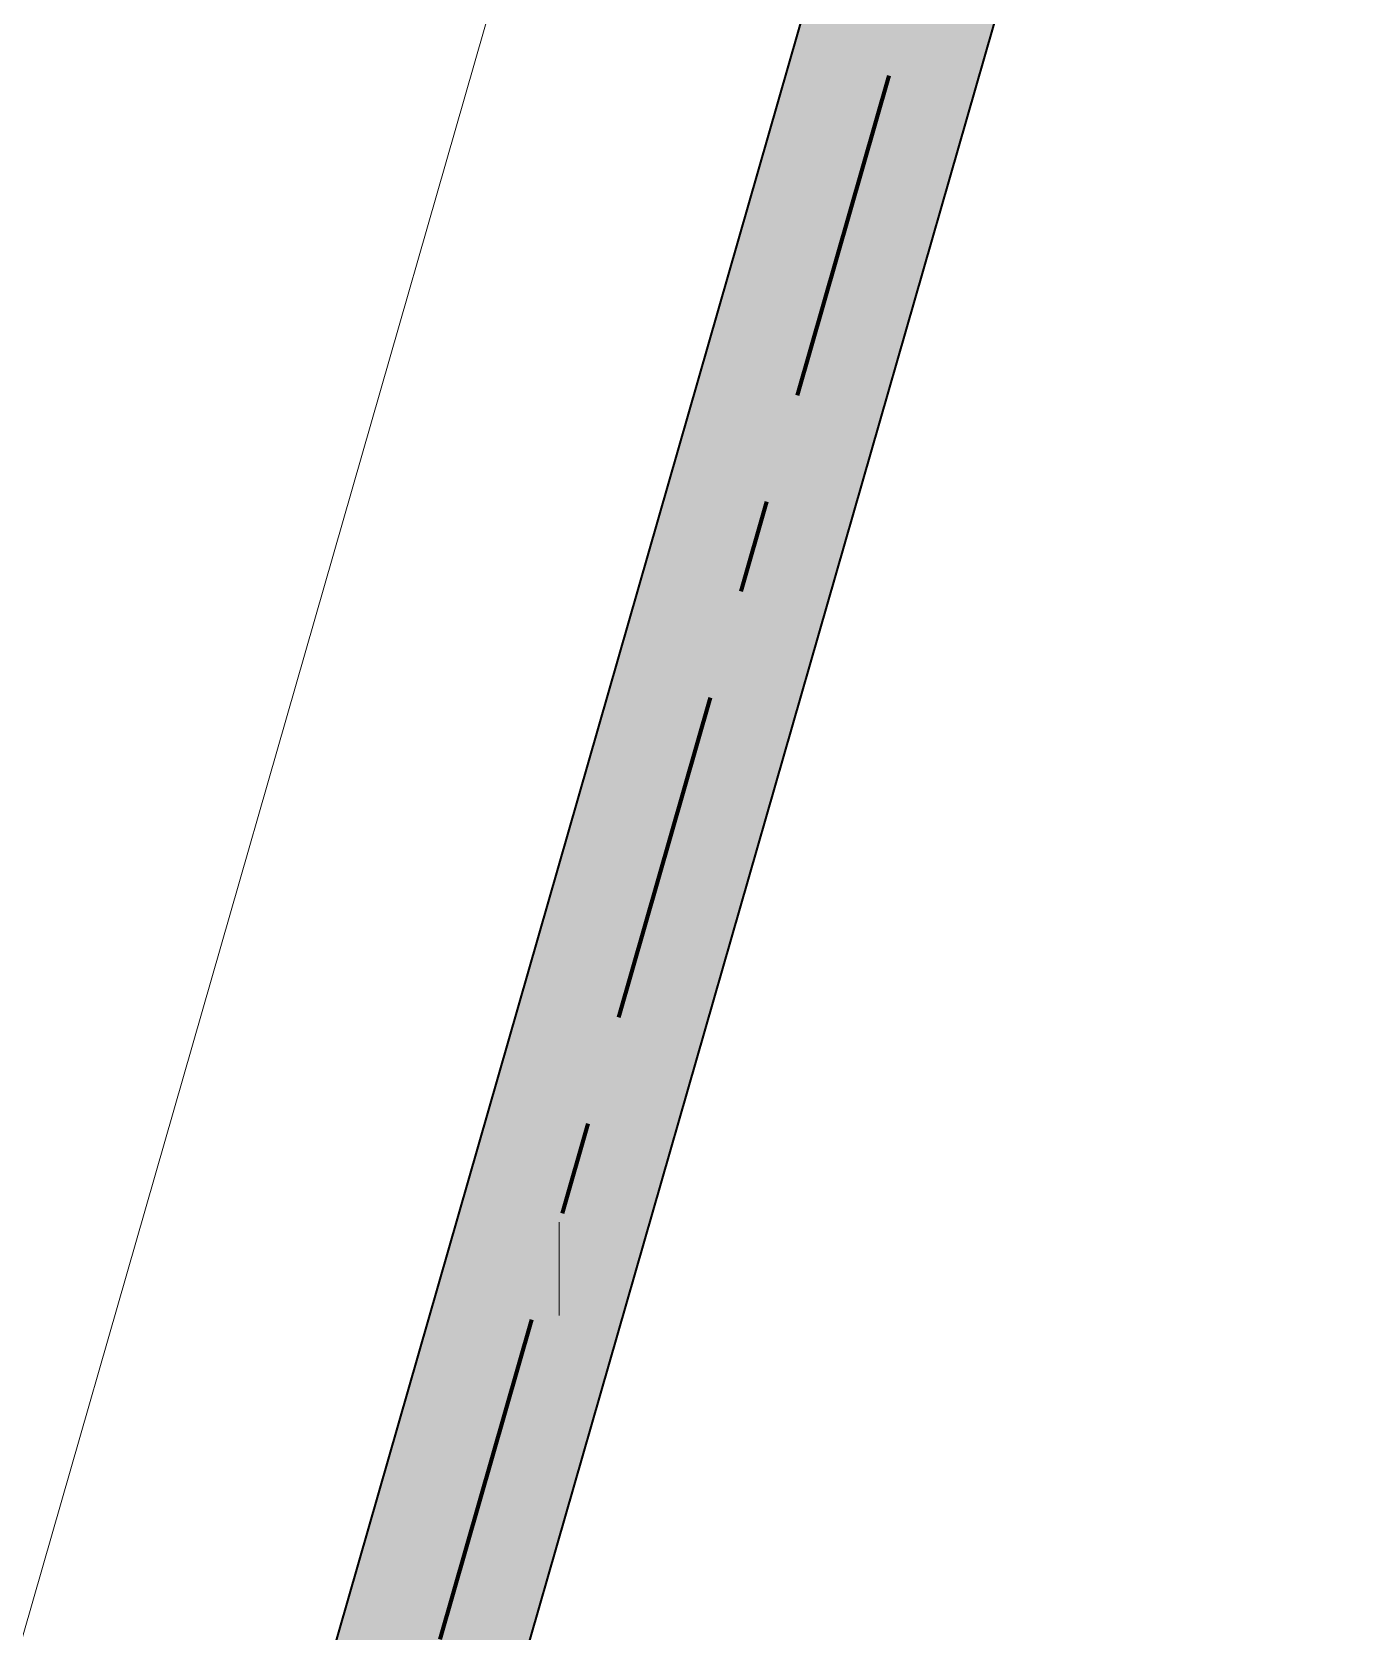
# Model space of a CAD drawing. Header units: metres. Extents: x -144 to 1000, y -717 to 29.
# Drawn here: x 167.493 to 168.908, y -564.814 to -563.095 of the extents above; entities that cross this region are included whole.
import ezdxf

# ---------------------------------------------------------------- set-up
doc = ezdxf.new("R2010")
doc.units = ezdxf.units.M
doc.linetypes.add('Dash Dot 3_16_', pattern=[0.595313, 0.357187, -0.119063, 0, -0.119063])
doc.layers.get('0').update_dxf_attribs({"color": 1})
for name, color, linetype, lineweight in [('A-ANNO-DIMS', 1, 'Continuous', 9), ('A-DETL', 1, 'Continuous', 9), ('A-WALL', 4, 'Continuous', 9)]:
    doc.layers.add(name, color=color, linetype=linetype, lineweight=lineweight)
doc.layers.add('A-WALL-PATT', color=7, linetype='Continuous', lineweight=35, true_color=0x9c9c9c)

# ---------------------------------------------------------------- blocks, each defined once
blk = doc.blocks.new('Q')
at = {"layer": 'A-WALL-PATT', "true_color": 0x747474}
blk.add_hatch(color=8, dxfattribs=at).paths.add_polyline_path([(172.5661, -508.1493), (176.1278, -495.7554), (175.9197, -495.7554), (172.3739, -508.0941)])
at = {"layer": 'A-ANNO-DIMS', "color": 5, "true_color": 0x0000ff}
blk.add_line((171.5225, -509.8789), (178.5034, -485.5871), dxfattribs=at)
at = {"layer": 'A-DETL', "color": 7, "linetype": 'Dash Dot 3_16_', "lineweight": 70}
blk.add_line((171.9379, -509.9983), (178.9187, -485.7064), dxfattribs=at)
at = {"layer": 'A-DETL', "color": 253, "true_color": 0xb6b6b6}
blk.add_line((173.9861, -502.9678), (173.9861, -502.8678), dxfattribs=at)
at = {"layer": 'A-WALL', "lineweight": 35}
for p, q in [((172.3739, -508.0941), (178.8334, -485.6166)), ((172.5661, -508.1493), (178.9893, -485.7982))]:
    blk.add_line(p, q, dxfattribs=at)

msp = doc.modelspace()

# ---------------------------------------------------------------- block references
at = {"color": 3}
msp.add_blockref('Q', (-5.9265, -61.5061), dxfattribs=at)

doc.saveas('drawing.dxf')
